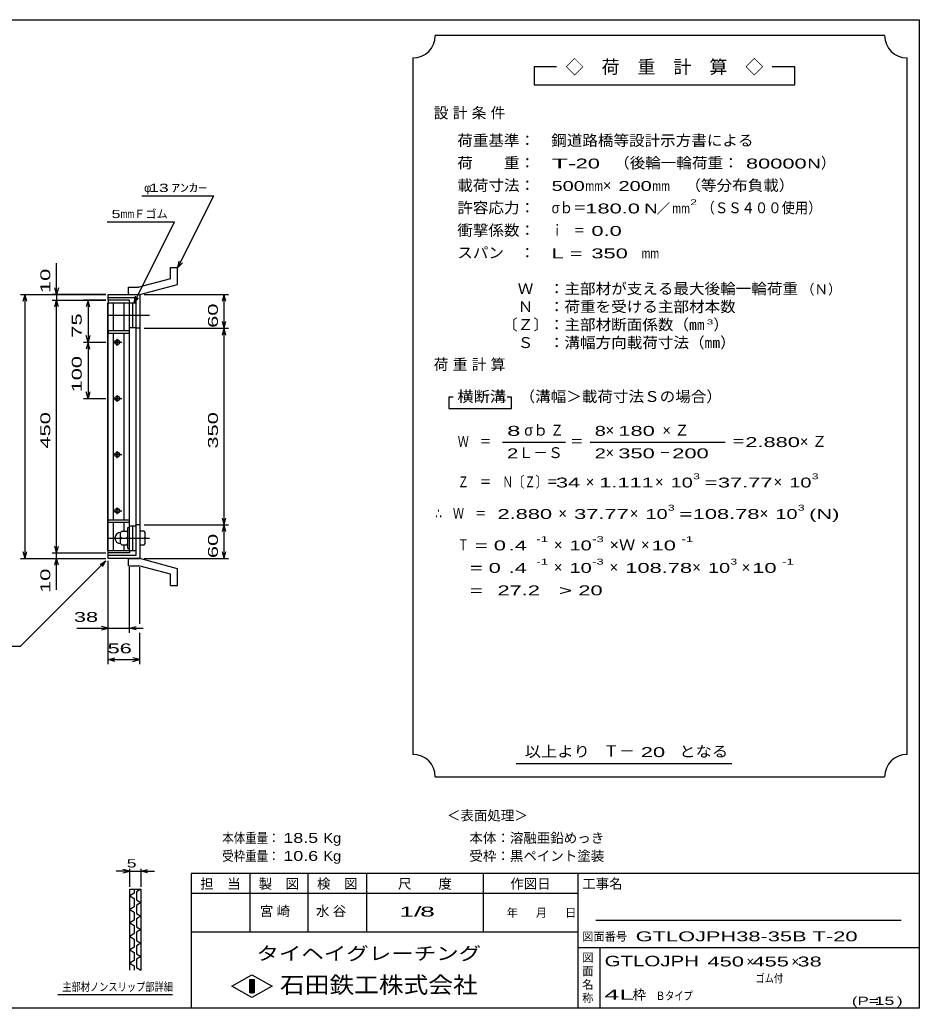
# Model space of a CAD drawing. Units: millimetres, scale not verified. Extents: x -1456 to 1385, y -1026 to 843.
# Drawn here: x -216 to 1385, y -917 to 843 of the extents above; entities that cross this region are included whole.
import ezdxf
from ezdxf.enums import TextEntityAlignment as Align

# ---------------------------------------------------------------- set-up
doc = ezdxf.new("R2010")
doc.units = ezdxf.units.MM
doc.header["$LTSCALE"] = 8
doc.linetypes.add('CHAIN', pattern=[18.5, 12, -1.5, 3.5, -1.5])
for name, color, linetype, lineweight in [('0_2', 150, 'Continuous', 25), ('16', 3, 'Continuous', 25), ('19', 6, 'Continuous', 25), ('22', 4, 'Continuous', 25), ('24', 2, 'Continuous', 25), ('32', 4, 'Continuous', 25)]:
    doc.layers.add(name, color=color, linetype=linetype, lineweight=lineweight)
doc.styles.add('ベクトル', font='')
doc.styles.get('ベクトル').set_extended_font_data('ベクトル')

msp = doc.modelspace()

# ---------------------------------------------------------------- linework, layer by layer
at = {"layer": '0_2'}
for p, q in [((-1383.2, 842.8), (1384.8, 842.8)), ((1384.8, 842.8), (1384.8, -917.2)), ((1384.8, -677.2), (88.8, -677.2)), ((88.8, -677.2), (88.8, -917.2)), ((192.8, -677.2), (192.8, -781.2)), ((296.8, -781.2), (296.8, -677.2)), ((400.8, -677.2), (400.8, -781.2)), ((608.8, -781.2), (608.8, -677.2)), ((776.8, -677.2), (776.8, -917.2)), ((776.8, -713.2), (88.8, -713.2)), ((1352.8, -761.2), (808.8, -761.2)), ((88.8, -781.2), (776.8, -781.2)), ((776.8, -809.2), (1384.8, -809.2)), ((816.8, -917.2), (816.8, -809.2)), ((160.8, -878), (196.8, -858)), ((196.8, -858), (232.8, -878)), ((196.8, -898), (160.8, -878)), ((192.8, -866), (200.8, -866)), ((192.8, -890), (192.8, -866)), ((192.8, -866), (194.4, -866)), ((194.4, -866), (194.4, -890)), ((196, -890), (196, -866)), ((196, -866), (197.6, -866)), ((232.8, -878), (196.8, -898)), ((197.6, -866), (197.6, -890)), ((199.2, -890), (199.2, -866)), ((199.2, -866), (200.8, -866)), ((200.8, -866), (200.8, -890)), ((200.8, -866), (200.8, -890)), ((200.8, -890), (192.8, -890)), ((194.4, -890), (196, -890)), ((197.6, -890), (199.2, -890)), ((1384.8, -917.2), (-1383.2, -917.2))]:
    msp.add_line(p, q, dxfattribs=at)
at = {"layer": '16'}
for p, q in [((-59.7, -102), (-59.7, 339)), ((-59.7, 339), (-59, 339)), ((-21, 343.5), (-59, 343.5)), ((-59, 343.5), (-59, 339)), ((-59, 339), (-21, 339)), ((-59, -102), (-59, 339)), ((-59, 339), (-21, 339)), ((-49.5, 289), (-49.5, 339)), ((-30.5, 289), (-30.5, 339)), ((-21, 339), (-21, 343.5)), ((-21, -102), (-21, 339)), ((-21, 339), (-15, 339)), ((-15, 295), (-15, 339)), ((-15, 339), (-9, 339)), ((-9, 295), (-9, 339)), ((-59, 289), (-59, 284.5)), ((-21, 289), (-59, 289)), ((-59, 284.5), (-21, 284.5)), ((-49.5, -47.5), (-49.5, 284.5)), ((-30.5, -47.5), (-30.5, 284.5)), ((-21, 295), (-15, 295)), ((-21, 284.5), (-21, 289)), ((-15, 295), (-9, 295)), ((-51, 268.5), (-35, 268.5)), ((-45, 271.5), (-41, 271.5)), ((-45, 265.5), (-41, 265.5)), ((-43, 262.5), (-43, 274.5)), ((-51, 168.5), (-35, 168.5)), ((-45, 171.5), (-41, 171.5)), ((-45, 165.5), (-41, 165.5)), ((-43, 162.5), (-43, 174.5)), ((-45, 71.5), (-41, 71.5)), ((-43, 62.5), (-43, 74.5)), ((-51, 68.5), (-35, 68.5)), ((-45, 65.5), (-41, 65.5)), ((-51, -31.5), (-35, -31.5)), ((-45, -28.5), (-41, -28.5)), ((-45, -34.5), (-41, -34.5)), ((-43, -37.5), (-43, -25.5)), ((-59, -52), (-59, -47.5)), ((-59, -47.5), (-21, -47.5)), ((-59, -52), (-21, -52)), ((-49.5, -102), (-49.5, -52)), ((-30.5, -67), (-30.5, -52)), ((-21, -52), (-21, -47.5)), ((-35, -68), (-37, -70)), ((-37, -90), (-37, -70)), ((-35, -68), (-26, -68)), ((-24, -70), (-26, -68)), ((-24, -98.5), (-24, -61.5)), ((-24, -61.5), (-21, -61.5)), ((-21, -58), (-15, -58)), ((-21, -98.5), (-21, -61.5)), ((-15, -102), (-15, -58)), ((-15, -58), (-9, -58)), ((-9, -102), (-9, -58)), ((-35, -80), (-37, -78)), ((-35, -80), (-37, -82)), ((-35, -80), (-26, -80)), ((-26, -80), (-24, -78)), ((-24, -82), (-26, -80)), ((-59.7, -102), (-59, -102)), ((-59, -102), (-21, -102)), ((-59, -106.5), (-59, -102)), ((-59, -102), (-21, -102)), ((-37, -90), (-35, -92)), ((-35, -92), (-26, -92)), ((-30.5, -102), (-30.5, -93)), ((-26, -92), (-24, -90)), ((-24, -98.5), (-21, -98.5)), ((-21, -102), (-21, -106.5)), ((-21, -102), (-15, -102)), ((-15, -102), (-9, -102)), ((-21, -106.5), (-59, -106.5))]:
    msp.add_line(p, q, dxfattribs=at)
at = {"layer": '16', "linetype": 'CHAIN'}
for p, q in [((-60.6, 317), (14.4, 317)), ((-60.6, -80), (14.4, -80))]:
    msp.add_line(p, q, dxfattribs=at)
at = {"layer": '16'}
for centre, radius, start, end in [((-45, 268.5), 3, 90, 270), ((-43, 268.5), 4, 46.6, 133.4), ((-43, 268.5), 4, 226.6, 313.4), ((-41, 268.5), 3, 270, 90), ((-45, 168.5), 3, 90, 270), ((-43, 168.5), 4, 46.6, 133.4), ((-43, 168.5), 4, 226.6, 313.4), ((-41, 168.5), 3, 270, 90), ((-45, 68.5), 3, 90, 270), ((-43, 68.5), 4, 46.6, 133.4), ((-41, 68.5), 3, 270, 90), ((-43, 68.5), 4, 226.6, 313.4), ((-45, -31.5), 3, 90, 270), ((-43, -31.5), 4, 46.6, 133.4), ((-43, -31.5), 4, 226.6, 313.4), ((-41, -31.5), 3, 270, 90), ((-37, -80), 10, 90, 270)]:
    msp.add_arc(centre, radius, start, end, dxfattribs=at)
at = {"layer": '19'}
for p, q in [((51.6, 401.6), (64.6, 401.6)), ((51.6, 381.6), (51.6, 401.6)), ((64.6, 371.6), (64.6, 401.6)), ((51.6, 381.6), (-4.7, 366.5)), ((-3, 353.5), (64.6, 371.6)), ((-59, 343.5), (-59, 353.5)), ((-59, 353.5), (-3, 353.5)), ((-23, 366.5), (-4.7, 366.5)), ((-23, 353.5), (-23, 366.5)), ((-23, 353.5), (-3, 353.5)), ((-3, 353.5), (-3, -116.5)), ((-9, 347.5), (-59, 347.5)), ((-9, -110.5), (-9, 347.5)), ((-3, 293.5), (-9, 293.5)), ((-3, -56.5), (-9, -56.5)), ((5, -68), (-3, -68)), ((-3, -68), (-3, -92)), ((7, -70), (5, -68)), ((7, -90), (7, -70)), ((-3, -80), (5, -80)), ((7, -78), (5, -80)), ((5, -80), (7, -82)), ((-3, -92), (5, -92)), ((5, -92), (7, -90)), ((-59, -116.5), (-59, -106.5)), ((-59, -110.5), (-9, -110.5)), ((-3, -116.5), (-59, -116.5)), ((-23, -116.5), (-3, -116.5)), ((-23, -129.5), (-23, -116.5)), ((64.6, -134.6), (-3, -116.5)), ((-23, -129.5), (-4.7, -129.5)), ((51.6, -144.6), (-4.7, -129.5)), ((64.6, -164.6), (64.6, -134.6)), ((51.6, -164.6), (51.6, -144.6)), ((51.6, -164.6), (64.6, -164.6))]:
    msp.add_line(p, q, dxfattribs=at)
at = {"layer": '22'}
for p, q in [((1, 529.5), (129, 529.5)), ((65, 401.5), (129, 529.5)), ((-61, 483), (59, 483)), ((-13, 339), (59, 483)), ((-151, 353.5), (-151, 409.5)), ((65, 401.5), (67.4, 413.2)), ((65, 401.5), (73, 410.3)), ((-215, 353.5), (-63, 353.5)), ((-210.2, 341.5), (-207, 353.5)), ((-203.8, 341.5), (-207, 353.5)), ((-207, -116.5), (-207, 353.5)), ((-63, 353.5), (-159, 353.5)), ((-151, 353.5), (-154.2, 365.5)), ((-147.8, 365.5), (-151, 353.5)), ((-151, 353.5), (-151, 343.5)), ((5, 353.5), (155.4, 353.5)), ((144.2, 341.5), (147.4, 353.5)), ((150.6, 341.5), (147.4, 353.5)), ((147.4, 293.5), (147.4, 353.5)), ((-159, 343.5), (-63, 343.5)), ((-154.2, 331.5), (-151, 343.5)), ((-147.8, 331.5), (-151, 343.5)), ((-151, -106.5), (-151, 343.5)), ((-63, 343.5), (-103, 343.5)), ((-95, 343.5), (-98.2, 331.5)), ((-91.8, 331.5), (-95, 343.5)), ((-95, 343.5), (-95, 268.5)), ((-13, 339), (-10.6, 350.7)), ((-13, 339), (-5, 347.8)), ((147.4, 293.5), (144.2, 305.5)), ((147.4, 293.5), (150.6, 305.5)), ((5, 293.5), (155.4, 293.5)), ((144.2, 281.5), (147.4, 293.5)), ((150.6, 281.5), (147.4, 293.5)), ((147.4, -56.5), (147.4, 293.5)), ((-103, 268.5), (-63, 268.5)), ((-95, 268.5), (-98.2, 280.5)), ((-95, 268.5), (-98.2, 256.5)), ((-91.8, 280.5), (-95, 268.5)), ((-91.8, 256.5), (-95, 268.5)), ((-95, 268.5), (-95, 168.5)), ((-95, 168.5), (-98.2, 180.5)), ((-91.8, 180.5), (-95, 168.5)), ((-103, 168.5), (-63, 168.5)), ((147.4, -56.5), (144.2, -44.5)), ((147.4, -56.5), (150.6, -44.5)), ((5, -56.5), (155.4, -56.5)), ((144.2, -68.5), (147.4, -56.5)), ((150.6, -68.5), (147.4, -56.5)), ((147.4, -116.5), (147.4, -56.5)), ((-207, -116.5), (-210.2, -104.5)), ((-207, -116.5), (-203.8, -104.5)), ((-151, -106.5), (-154.2, -94.5)), ((-151, -106.5), (-147.8, -94.5)), ((147.4, -116.5), (144.2, -104.5)), ((147.4, -116.5), (150.6, -104.5)), ((-215, -116.5), (-63, -116.5)), ((-215, -272.5), (-63, -120.5)), ((-159, -106.5), (-63, -106.5)), ((-159, -116.5), (-63, -116.5)), ((-154.2, -128.5), (-151, -116.5)), ((-151, -116.5), (-151, -106.5)), ((-147.8, -128.5), (-151, -116.5)), ((-151, -172.5), (-151, -116.5)), ((-73.4, -126.9), (-63, -120.5)), ((-69.4, -130.9), (-63, -120.5)), ((-59, -248.5), (-59, -120.5)), ((-59, -304.5), (-59, -120.5)), ((5, -116.5), (155.4, -116.5)), ((-21, -248.5), (-21, -131.9)), ((-3, -232.5), (-3, -131.9)), ((-115, -240.5), (-59, -240.5)), ((-59, -240.5), (-71, -237.3)), ((-71, -243.7), (-59, -240.5)), ((-59, -240.5), (-21, -240.5)), ((-21, -240.5), (-9, -237.3)), ((-9, -243.7), (-21, -240.5)), ((-21, -240.5), (3, -240.5)), ((-3, -304.5), (-3, -248.5)), ((-375, -272.5), (-215, -272.5)), ((-59, -296.5), (-47, -293.3)), ((-47, -299.7), (-59, -296.5)), ((-59, -296.5), (-3, -296.5)), ((-3, -296.5), (-15, -293.3)), ((-15, -299.7), (-3, -296.5))]:
    msp.add_line(p, q, dxfattribs=at)
at = {"layer": '24', "color": 4}
for p, q in [((1323.2, 814.8), (523.2, 814.8)), ((483.2, 774.8), (483.2, -465.2)), ((1363.2, -465.2), (1363.2, 774.8)), ((739.2, 758.8), (699.2, 758.8)), ((699.2, 758.8), (699.2, 726.8)), ((1163.2, 758.8), (1123.2, 758.8)), ((1163.2, 726.8), (1163.2, 758.8)), ((699.2, 726.8), (1163.2, 726.8)), ((555.2, 170.8), (547.2, 170.8)), ((547.2, 170.8), (547.2, 150.8)), ((659.2, 170.8), (651.2, 170.8)), ((659.2, 150.8), (659.2, 170.8)), ((547.2, 150.8), (659.2, 150.8)), ((643.2, 90.8), (755.2, 90.8)), ((799.2, 90.8), (1039.2, 90.8)), ((667.2, -481.2), (1051.2, -481.2)), ((523.2, -505.2), (1323.2, -505.2))]:
    msp.add_line(p, q, dxfattribs=at)
for centre, start, end in [((483.2, 814.8), 270, 0), ((1363.2, 814.8), 180, 270), ((483.2, -505.2), 0, 90), ((1363.2, -505.2), 90, 180)]:
    msp.add_arc(centre, 40, start, end, dxfattribs=at)
at = {"layer": '32'}
for p, q in [((-20.8, -673.2), (-44.8, -673.2)), ((-20.8, -673.2), (-32.8, -670)), ((-32.8, -676.4), (-20.8, -673.2)), ((-20.8, -701.2), (-20.8, -669.2)), ((-20.8, -673.2), (-0.8, -673.2)), ((-0.8, -669.2), (-0.8, -701.2)), ((-0.8, -673.2), (11.2, -670)), ((11.2, -676.4), (-0.8, -673.2)), ((-0.8, -673.2), (23.2, -673.2)), ((-20.8, -705.2), (-0.8, -705.2)), ((-20.8, -849.2), (-20.8, -705.2)), ((-12.8, -712.4), (-20.8, -717.2)), ((-20.8, -717.2), (-12.8, -722)), ((-12.8, -705.2), (-12.8, -712.4)), ((-0.8, -705.2), (-8.8, -710)), ((-8.8, -710), (-8.8, -724.4)), ((-0.8, -705.2), (-0.8, -849.2)), ((-12.8, -736.4), (-20.8, -741.2)), ((-12.8, -722), (-12.8, -736.4)), ((-8.8, -724.4), (-0.8, -729.2)), ((-0.8, -729.2), (-8.8, -734)), ((-8.8, -734), (-8.8, -748.4)), ((-20.8, -741.2), (-12.8, -746)), ((-12.8, -746), (-12.8, -760.4)), ((-8.8, -748.4), (-0.8, -753.2)), ((-0.8, -753.2), (-8.8, -758)), ((-12.8, -760.4), (-20.8, -765.2)), ((-20.8, -765.2), (-12.8, -770)), ((-12.8, -770), (-12.8, -784.4)), ((-8.8, -758), (-8.8, -772.4)), ((-8.8, -772.4), (-0.8, -777.2)), ((-12.8, -784.4), (-20.8, -789.2)), ((-20.8, -789.2), (-12.8, -794)), ((-0.8, -777.2), (-8.8, -782)), ((-8.8, -782), (-8.8, -796.4)), ((-12.8, -808.4), (-20.8, -813.2)), ((-12.8, -794), (-12.8, -808.4)), ((-8.8, -796.4), (-0.8, -801.2)), ((-0.8, -801.2), (-8.8, -806)), ((-8.8, -806), (-8.8, -820.4)), ((-20.8, -813.2), (-12.8, -818)), ((-12.8, -818), (-12.8, -832.4)), ((-8.8, -820.4), (-0.8, -825.2)), ((-0.8, -825.2), (-8.8, -830)), ((-12.8, -832.4), (-20.8, -837.2)), ((-20.8, -837.2), (-12.8, -842)), ((-12.8, -842), (-12.8, -849.2)), ((-8.8, -830), (-8.8, -844.4)), ((-8.8, -844.4), (-0.8, -849.2)), ((55.2, -893.2), (-148.8, -893.2))]:
    msp.add_line(p, q, dxfattribs=at)

# ---------------------------------------------------------------- texts
at = {"layer": '0_2', "style": 'ベクトル'}
for s, height, p in [('担\u3000当', 17.6, (104.8, -695.6)), ('製\u3000図', 17.6, (208.8, -695.6)), ('検\u3000図', 17.6, (312.8, -695.6)), ('尺\u3000\u3000度', 17.6, (456.8, -695.6)), ('作図日', 17.6, (656.8, -695.6)), ('工事名', 17.6, (784.8, -695.6)), ('年', 14.7, (650.4, -747.2)), ('月', 14.7, (702.4, -747.2)), ('日', 14.7, (754.4, -747.2)), ('図面番号', 14.66, (784.8, -789.6)), ('図', 14.7, (784.8, -827.2)), ('面', 14.7, (784.8, -851.2)), ('名', 14.7, (784.8, -875.2)), ('称', 14.7, (784.8, -899.2))]:
    msp.add_text(s, height=height, dxfattribs=at).set_placement(p, align=Align.MIDDLE_LEFT)
at = {"layer": '0_2', "color": 222, "style": 'ベクトル'}
for s, height, width, p in [('タイヘイグレーチング', 23.46, 1.25, (204.8, -819.6)), ('石田鉄工株式会社', 29.33, 1.1, (246.8, -875.6))]:
    msp.add_text(s, height=height, dxfattribs=dict(at, width=width)).set_placement(p, align=Align.MIDDLE_LEFT)
at = {"layer": '22', "color": 2, "style": 'ベクトル'}
for s, height, p in [('φ', 14.7, (5, 543.5)), ('Ｆゴム', 14.66, (-13, 497)), ('＜表面処理＞', 17.6, (544, -574)), ('本体：', 17.6, (584, -614)), ('溶融亜鉛めっき', 17.6, (656, -614)), ('受枠：', 17.6, (584, -646)), ('黒ペイント塗装', 17.6, (656, -646)), ('×', 17.6, (1077.2, -834)), ('×', 17.6, (1157.2, -834)), ('枠', 17.6, (874.4, -893.2))]:
    msp.add_text(s, height=height, dxfattribs=at).set_placement(p, align=Align.MIDDLE_LEFT)
for s, height, width, p in [(' 13 ', 14.66, 1.6, (5, 543.5)), ('ｱﾝｶｰ', 14.66, 1.6, (53, 543.5)), ('5', 14.7, 1.45, (-53, 497)), ('mm', 14.66, 0.75, (-37, 497)), (' 38 ', 17.6, 1.65, (-131, -220.5)), (' 56 ', 17.6, 1.65, (-71, -276.5)), ('本体重量：', 17.6, 0.85, (144, -614)), (' 18.5', 17.6, 1.35, (244, -614)), ('Kg', 17.6, 1.1, (324, -614)), ('受枠重量：', 17.6, 0.85, (144, -646)), (' 10.6', 17.6, 1.35, (244, -646)), ('Kg', 17.6, 1.1, (324, -646)), ('1/', 17.6, 2, (459.2, -745.2)), (' 8 ', 17.6, 2, (483.2, -745.2)), ('GTLOJPH38-35B T-20             ', 17.6, 1.65, (880, -789.2)), ('GTLOJPH', 18.77, 1.45, (824.8, -833.2)), (' 450 ', 17.6, 1.65, (997.2, -834)), (' 455 ', 17.6, 1.65, (1077.2, -834)), (' 38 ', 17.6, 1.65, (1157.2, -834)), ('ゴム付', 14.66, 0.8, (1093.2, -864)), ('4L', 17.6, 2.05, (824, -893.2)), ('Ｂタイプ', 14.66, 0.8, (916, -895.2)), ('(P=', 14.66, 1.55, (1264.8, -904)), (' 15 ', 14.66, 1.6, (1296.8, -904)), (')', 14.7, 1.6, (1344.8, -904))]:
    msp.add_text(s, height=height, dxfattribs=dict(at, width=width)).set_placement(p, align=Align.MIDDLE_LEFT)
at = {"layer": '22', "color": 2, "style": 'ベクトル', "width": 1.65}
for s, p in [(' 10 ', (-171, 345.5)), (' 60 ', (127.4, 283.5)), (' 75 ', (-115, 266)), (' 100 ', (-115, 168.5)), (' 450 ', (-171, 68.5)), (' 350 ', (127.4, 68.5)), (' 60 ', (127.4, -126.5)), (' 10 ', (-171, -188.5))]:
    msp.add_text(s, height=17.6, rotation=90, dxfattribs=at).set_placement(p, align=Align.MIDDLE_LEFT)
at = {"layer": '22', "color": 2, "char_height": 17.6, "attachment_point": 4, "style": 'ベクトル'}
for s, insert in [('\\T1.25;宮崎\u3000', (210.8, -745.2)), ('\\T1.25;水谷\u3000', (310.8, -745.2))]:
    msp.add_mtext(s, dxfattribs=dict(at, insert=insert))
at = {"layer": '24', "style": 'ベクトル'}
for s, height, p in [('◇\u3000荷\u3000重\u3000計\u3000算\u3000◇', 23.46, (755.2, 758.8)), ('）', 19.4, (1209.6, 588)), ('×', 19.4, (821.6, 548)), ('／', 17.6, (917.2, 506.8)), ('（Ｎ）', 17.6, (1174.4, 362.8)), ('）', 19.4, (1018.4, 300)), ('σｂ', 19.35, (681.6, 112)), ('×', 19.4, (826.4, 112)), ('Ｌ－Ｓ', 19.35, (671.2, 72)), ('×', 19.4, (826.4, 72)), ('×', 19.4, (791.2, 20)), ('×', 19.4, (914.4, 20)), ('×', 19.4, (1125.6, 20)), ('×', 19.4, (742.4, -36)), ('×', 19.4, (869.6, -36)), ('×', 19.4, (1100.8, -36)), ('×', 19.4, (734.4, -92)), ('×', 19.4, (889.6, -92)), ('×', 19.4, (734.4, -132)), ('×', 19.4, (833.6, -132)), ('×', 19.4, (980.8, -132)), ('×', 19.4, (1068.8, -132)), ('Ｔ－', 20.53, (822.4, -459.2))]:
    msp.add_text(s, height=height, dxfattribs=at).set_placement(p, align=Align.MIDDLE_LEFT)
for s, height, width, p in [('荷重基準：\u3000', 19.35, 1.05, (562.4, 628)), ('鋼道路橋等設計示方書による', 19.35, 1.05, (729.6, 628)), ('荷\u3000\u3000重：\u3000', 19.35, 1.05, (562.4, 588)), ('（後輪一輪荷重：', 19.35, 1.05, (841.6, 588)), ('T-', 17.6, 2, (730.4, 586.8)), (' 20 ', 17.6, 1.65, (762.4, 586.8)), (' 80000', 17.6, 1.65, (1065.6, 586.8)), ('N', 17.6, 1.4, (1185.6, 586.8)), ('載荷寸法：\u3000', 19.35, 1.05, (562.4, 548)), ('500', 17.6, 1.5, (730.4, 546.8)), ('mm', 17.6, 0.8, (790.4, 546.8)), ('200', 17.6, 1.5, (849.6, 546.8)), ('mm', 17.6, 0.8, (909.6, 546.8)), ('\u3000（等分布負載）', 19.35, 1.05, (940.8, 548)), ('許容応力：\u3000', 19.35, 1.05, (562.4, 508)), ('σｂ＝', 19.35, 0.9, (730.4, 508)), ('180.0', 17.6, 1.65, (790.4, 506.8)), ('N', 17.6, 1.4, (895.2, 506.8)), ('mm', 17.6, 0.8, (945.2, 506.8)), ('2', 10.6, 1.5, (977.2, 518)), ('（ＳＳ４００使用）', 19.35, 0.9, (997.2, 508)), ('衝撃係数：\u3000', 19.35, 1.05, (562.4, 468)), ('ｉ\u3000＝', 19.35, 0.75, (730.4, 468)), (' 0.0', 17.6, 1.65, (790.4, 466.8)), ('スパン\u3000：\u3000', 19.35, 1.05, (562.4, 428)), ('L =', 17.6, 1.65, (730.4, 426.8)), (' 350 ', 17.6, 1.65, (790.4, 426.8)), ('mm', 17.6, 0.8, (890.4, 426.8)), ('\u3000Ｗ\u3000：主部材が支える最大後輪一輪荷重', 19.35, 1.05, (642.4, 364)), ('\u3000Ｎ\u3000：荷重を受ける主部材本数', 19.35, 1.05, (642.4, 332)), ('〔Ｚ〕：主部材断面係数（㎜', 19.35, 1.05, (642.4, 300)), ('3', 8.8, 1.8, (1006.4, 304.8)), ('\u3000Ｓ\u3000：溝幅方向載荷寸法（㎜）', 19.35, 1.05, (642.4, 268)), ('横断溝', 19.35, 1.1, (562.4, 172)), ('\u3000（溝幅＞載荷寸法Ｓの場合）', 19.35, 1.05, (645.6, 172)), ('8', 17.6, 1.8, (651.2, 110.8)), ('Ｚ', 19.4, 0.9, (728, 112)), ('8', 17.6, 1.5, (807.2, 110.8)), (' 180 ', 17.6, 1.65, (838.4, 110.8)), ('Ｗ\u3000＝', 19.35, 0.75, (563.2, 92)), ('＝', 19.4, 0.9, (763.2, 92)), ('＝', 19.4, 0.9, (1051.2, 92)), ('2.880', 17.6, 1.65, (1075.2, 90.8)), ('2', 17.6, 1.5, (651.2, 70.8)), ('2', 17.6, 1.5, (807.2, 70.8)), (' 350 ', 17.6, 1.65, (838.4, 70.8)), ('－', 19.4, 0.75, (922.4, 72)), (' 200 ', 17.6, 1.65, (934.4, 70.8)), ('3', 10.6, 1.5, (982.4, 30)), ('3', 10.6, 1.5, (1193.6, 30)), ('Ｚ\u3000＝\u3000Ｎ〔Ｚ〕＝', 19.35, 0.75, (563.2, 20)), (' 34 ', 17.6, 1.65, (727.2, 18.8)), ('1.111', 17.6, 1.65, (815.2, 18.8)), ('10', 17.6, 1.5, (942.4, 18.8)), ('=', 17.6, 1.7, (1002.4, 18.8)), ('37.77', 17.6, 1.65, (1026.4, 18.8)), ('10', 17.6, 1.5, (1153.6, 18.8)), ('∴\u3000Ｗ\u3000＝', 19.35, 0.75, (523.2, -36)), (' 2.880', 17.6, 1.65, (623.2, -37.2)), ('37.77', 17.6, 1.65, (770.4, -37.2)), ('10', 17.6, 1.5, (897.6, -37.2)), ('3', 10.6, 1.5, (937.6, -26)), ('=', 17.6, 1.7, (957.6, -37.2)), ('108.78', 17.6, 1.65, (981.6, -37.2)), ('10', 17.6, 1.5, (1128.8, -37.2)), ('3', 10.6, 1.5, (1168.8, -26)), ('(N)', 17.6, 1.65, (1188.8, -37.2)), ('Ｔ', 19.4, 0.75, (563.2, -92)), (' = 0', 17.6, 1.65, (583.2, -93.2)), (' .4 ', 17.6, 1.65, (643.2, -93.2)), ('-1', 10.56, 1.65, (703.2, -82)), ('10', 17.6, 1.5, (762.4, -93.2)), ('-3', 10.56, 1.65, (802.4, -82)), ('×Ｗ', 19.35, 1.1, (833.6, -92)), (' 10 ', 17.6, 1.65, (897.6, -93.2)), ('-1', 10.56, 1.65, (961.6, -82)), ('-1', 10.56, 1.65, (703.2, -122)), ('-3', 10.56, 1.65, (802.4, -122)), ('3', 10.6, 1.5, (1048.8, -122)), ('-1', 10.56, 1.65, (1140.8, -122)), ('  = 0', 17.6, 1.65, (563.2, -133.2)), (' .4 ', 17.6, 1.65, (643.2, -133.2)), ('10', 17.6, 1.5, (762.4, -133.2)), ('108.78', 17.6, 1.65, (861.6, -133.2)), ('10', 17.6, 1.5, (1008.8, -133.2)), (' 10 ', 17.6, 1.65, (1076.8, -133.2)), ('  =', 17.6, 1.65, (563.2, -173.2)), (' 27.2', 17.6, 1.65, (623.2, -173.2)), ('>', 17.6, 1.7, (743.2, -173.2)), (' 20 ', 17.6, 1.65, (767.2, -173.2)), ('以上より\u3000', 19.35, 1.1, (682.4, -460)), (' 20 ', 17.6, 1.65, (878.4, -461.2)), ('となる', 19.35, 1.1, (957.6, -460))]:
    msp.add_text(s, height=height, dxfattribs=dict(at, width=width)).set_placement(p, align=Align.MIDDLE_LEFT)
at = {"layer": '24', "char_height": 19.35, "attachment_point": 4, "style": 'ベクトル'}
for s, insert in [('\\T1.28;設計条件', (520.4, 676)), ('\\T1.28;荷重計算', (520.4, 228)), ('\\T1.42;×Ｚ', (927.6, 112)), ('\\T1.42;×Ｚ', (1172.4, 92))]:
    msp.add_mtext(s, dxfattribs=dict(at, insert=insert))
at = {"layer": '32', "color": 2, "style": 'ベクトル'}
for s, width, p in [(' 5 ', 1.6, (-34.8, -659.2)), ('主部材ノンスリップ部詳細', 0.8, (-140.8, -879.2))]:
    msp.add_text(s, height=14.66, dxfattribs=dict(at, width=width)).set_placement(p, align=Align.MIDDLE_LEFT)

doc.saveas('drawing.dxf')
